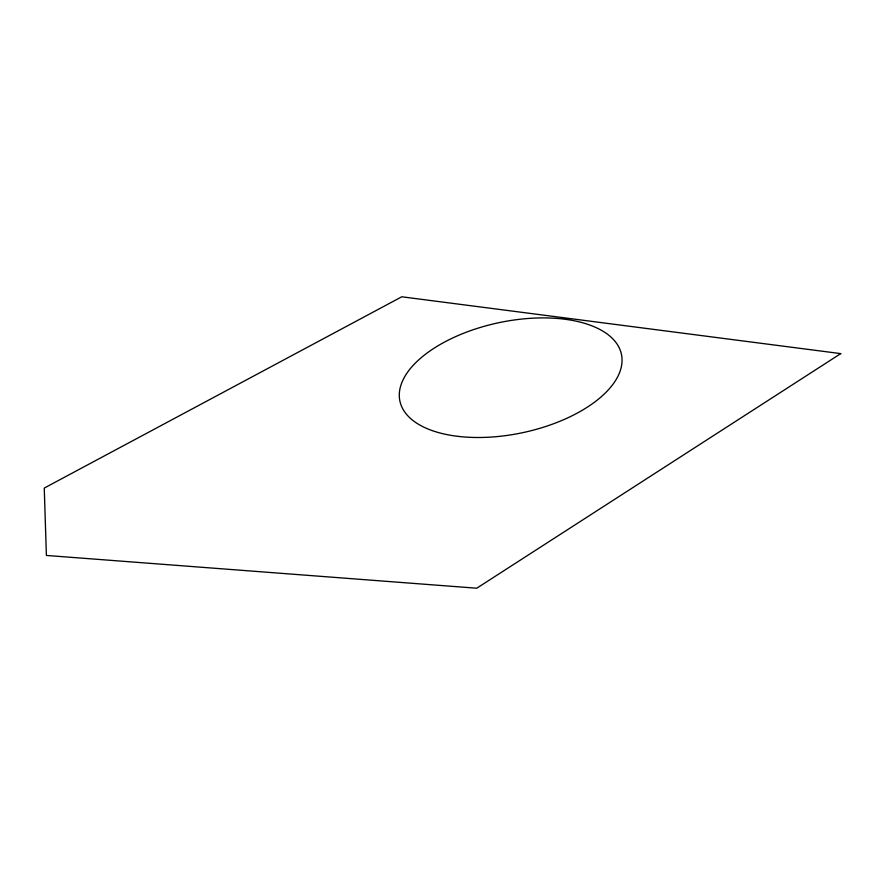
<?xml version="1.0" encoding="UTF-8"?>
<svg xmlns="http://www.w3.org/2000/svg" width="885" height="885" viewBox="0 0 885 885"><rect width="100%" height="100%" fill="white"/><g stroke="black" fill="none" stroke-linecap="round" stroke-linejoin="round"><path stroke-width="1.33" d="M840.75 353.613L476.749 588.215L46.396 555.448L44.25 488.077L401.779 296.785L840.75 353.613M458.684 436.438A113.214 56.264 -11.9 0 0 621.978 358.06A113.214 56.264 -11.9 0 0 451.35 338.612A113.214 56.264 -11.9 0 0 458.684 436.438"/></g></svg>
